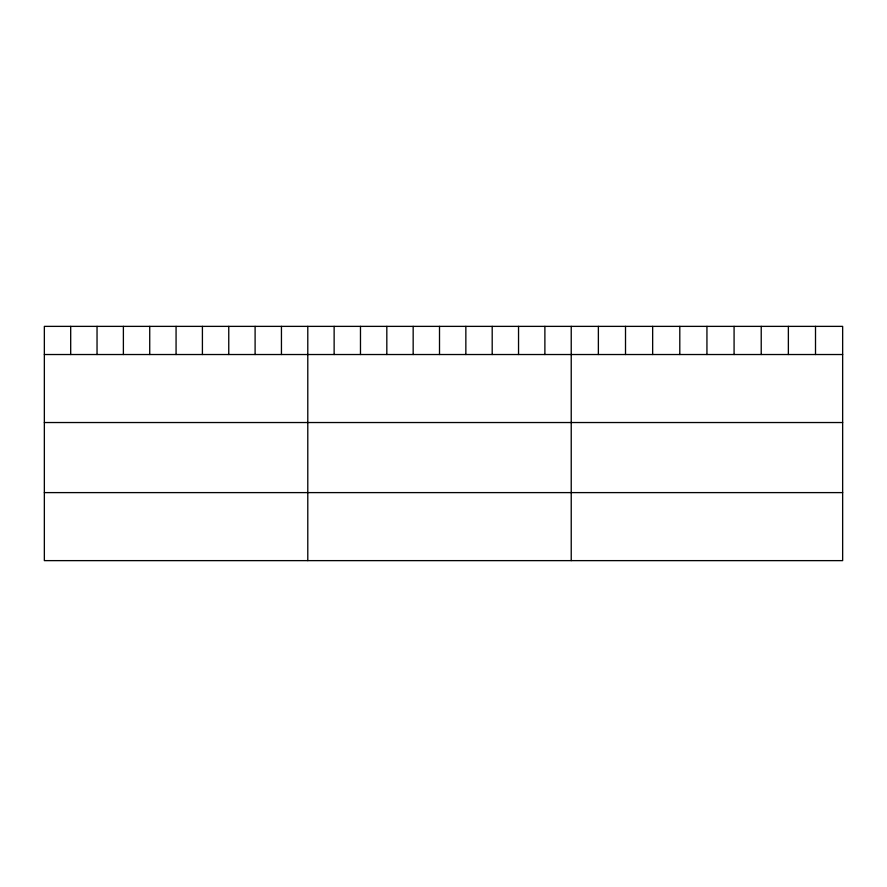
<?xml version="1.0" encoding="UTF-8"?>
<svg xmlns="http://www.w3.org/2000/svg" width="887" height="887" viewBox="0 0 887 887"><rect width="100%" height="100%" fill="white"/><g stroke="black" fill="none" stroke-linecap="round" stroke-linejoin="round"><path stroke-width="1.33" d="M842.65 354.523L842.65 560.628L44.35 560.628L44.35 326.372L842.65 326.372L842.65 354.523L44.35 354.523M44.35 422.534L842.65 422.534M44.35 492.607L842.65 492.607M815.508 326.372L815.508 354.523M788.366 326.372L788.366 354.523M761.223 326.372L761.223 354.523M734.081 326.372L734.081 354.523M706.939 326.372L706.939 354.523M679.797 326.372L679.797 354.523M652.655 326.372L652.655 354.523M625.512 326.372L625.512 354.523M598.37 326.372L598.37 354.523M571.228 326.372L571.228 560.628M544.884 326.372L544.884 354.523M518.54 326.372L518.54 354.523M492.196 326.372L492.196 354.523M465.852 326.372L465.852 354.523M439.508 326.372L439.508 354.523M413.165 326.372L413.165 354.523M386.821 326.372L386.821 354.523M360.477 326.372L360.477 354.523M334.133 326.372L334.133 354.523M307.789 326.372L307.789 560.628M281.445 326.372L281.445 354.523M255.101 326.372L255.101 354.523M228.757 326.372L228.757 354.523M202.413 326.372L202.413 354.523M176.07 326.372L176.07 354.523M149.726 326.372L149.726 354.523M123.382 326.372L123.382 354.523M97.038 326.372L97.038 354.523M70.694 326.372L70.694 354.523"/></g></svg>
